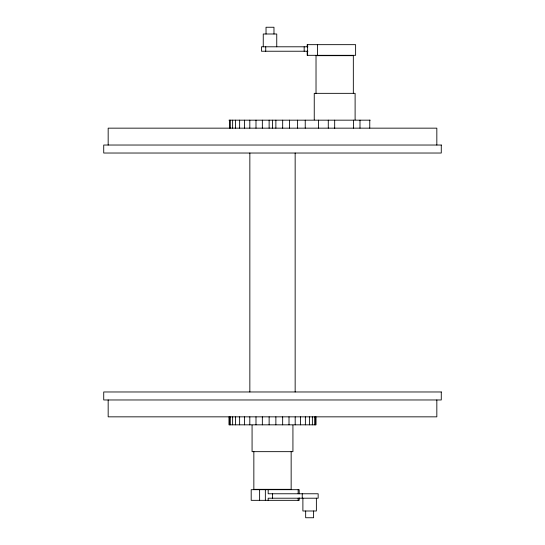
<?xml version="1.0" encoding="UTF-8"?>
<svg xmlns="http://www.w3.org/2000/svg" width="545" height="545" viewBox="0 0 545 545"><rect width="100%" height="100%" fill="white"/><g stroke="black" fill="none" stroke-linecap="round" stroke-linejoin="round"><path stroke-width="0.82" d="M307.905 46.795L261.471 46.795L261.471 51.23L307.905 51.23M228.975 120.166L370.212 120.166M436.831 145.031L436.831 128.157L108.169 128.157L108.169 145.031M436.831 399.969L436.831 416.843L108.169 416.843L108.169 399.969M369.762 120.166L369.762 128.157M359.993 120.166L359.993 128.157M355.108 119.866L355.108 93.338L314.247 93.338L314.247 119.866M353.582 120.166L353.582 128.157M353.33 93.338L353.33 55.672L316.025 55.672L316.025 93.338M334.678 120.166L334.678 128.593M328.281 120.166L328.281 128.157M318.518 120.166L318.518 128.157M317.544 44.663L317.544 55.318M316.373 498.205L316.373 510.999L302.891 510.999L302.891 498.205M316.025 416.843L316.025 424.834L228.975 424.834L228.975 416.843M315.582 416.843L315.582 424.834M314.69 416.843L314.69 424.834M313.6 510.999L313.6 517.75L305.663 517.75L305.663 510.999M312.374 416.843L312.374 424.834M309.478 416.843L309.478 424.834M307.618 44.663L307.618 55.318M307.189 46.795L307.189 44.663L355.619 44.663L355.619 55.318L307.182 55.318L307.182 51.23M305.37 416.843L305.37 424.834M305.234 120.166L305.234 128.157M304.171 46.795L304.171 51.23M302.243 493.77L302.243 498.205M300.554 416.843L300.554 424.834M299.198 493.784L299.198 489.683L251.191 489.683L251.191 500.337L299.198 500.337L299.198 497.878M298.149 489.683L298.149 493.77M298.156 498.205L298.156 500.337M297.604 120.166L297.604 128.157M295.192 416.843L295.192 424.834M295.152 153.029L295.152 391.971M292.931 425.134L292.931 451.662L252.069 451.662L252.069 425.134M291.153 451.662L291.153 489.328L253.847 489.328L253.847 451.662M289.484 120.166L289.484 128.157M289.007 416.843L289.007 424.834M282.671 120.166L282.671 128.157M282.657 416.843L282.657 424.834M276.751 46.795L276.751 34.001L263.249 34.001L263.249 46.795M275.872 120.166L275.872 128.157M275.872 416.843L275.872 424.834M273.972 34.001L273.972 27.25L266.028 27.25L266.028 34.001M272.5 120.166L272.5 128.157M272.466 493.77L272.466 498.205M269.128 120.166L269.128 128.157M269.128 416.843L269.128 424.834M268.181 489.683L268.181 493.77L318.157 493.77L318.157 498.205L268.16 498.205L268.16 500.337M265.735 46.795L265.735 51.23M265.347 489.683L265.347 500.337M262.343 120.166L262.343 128.157M262.343 416.843L262.343 424.834M259.618 489.683L259.618 500.337M255.993 120.166L255.993 128.157M255.993 416.843L255.993 424.834M249.808 120.166L249.808 128.157M249.848 153.029L249.848 391.971M249.808 416.843L249.808 424.834M244.446 120.166L244.446 128.157M244.446 416.843L244.446 424.834M239.63 120.166L239.63 128.157M239.63 416.843L239.63 424.834M235.522 120.166L235.522 128.157M235.522 416.843L235.522 424.834M232.626 120.166L232.626 128.157M232.626 416.843L232.626 424.834M230.31 120.166L230.31 128.157M230.31 416.843L230.31 424.834M229.418 120.166L229.418 128.157M229.418 416.843L229.418 424.834M441.273 145.031L103.727 145.031L103.727 153.029L441.273 153.029L441.273 145.031M441.273 391.971L103.727 391.971L103.727 399.969L441.273 399.969L441.273 391.971"/></g></svg>
